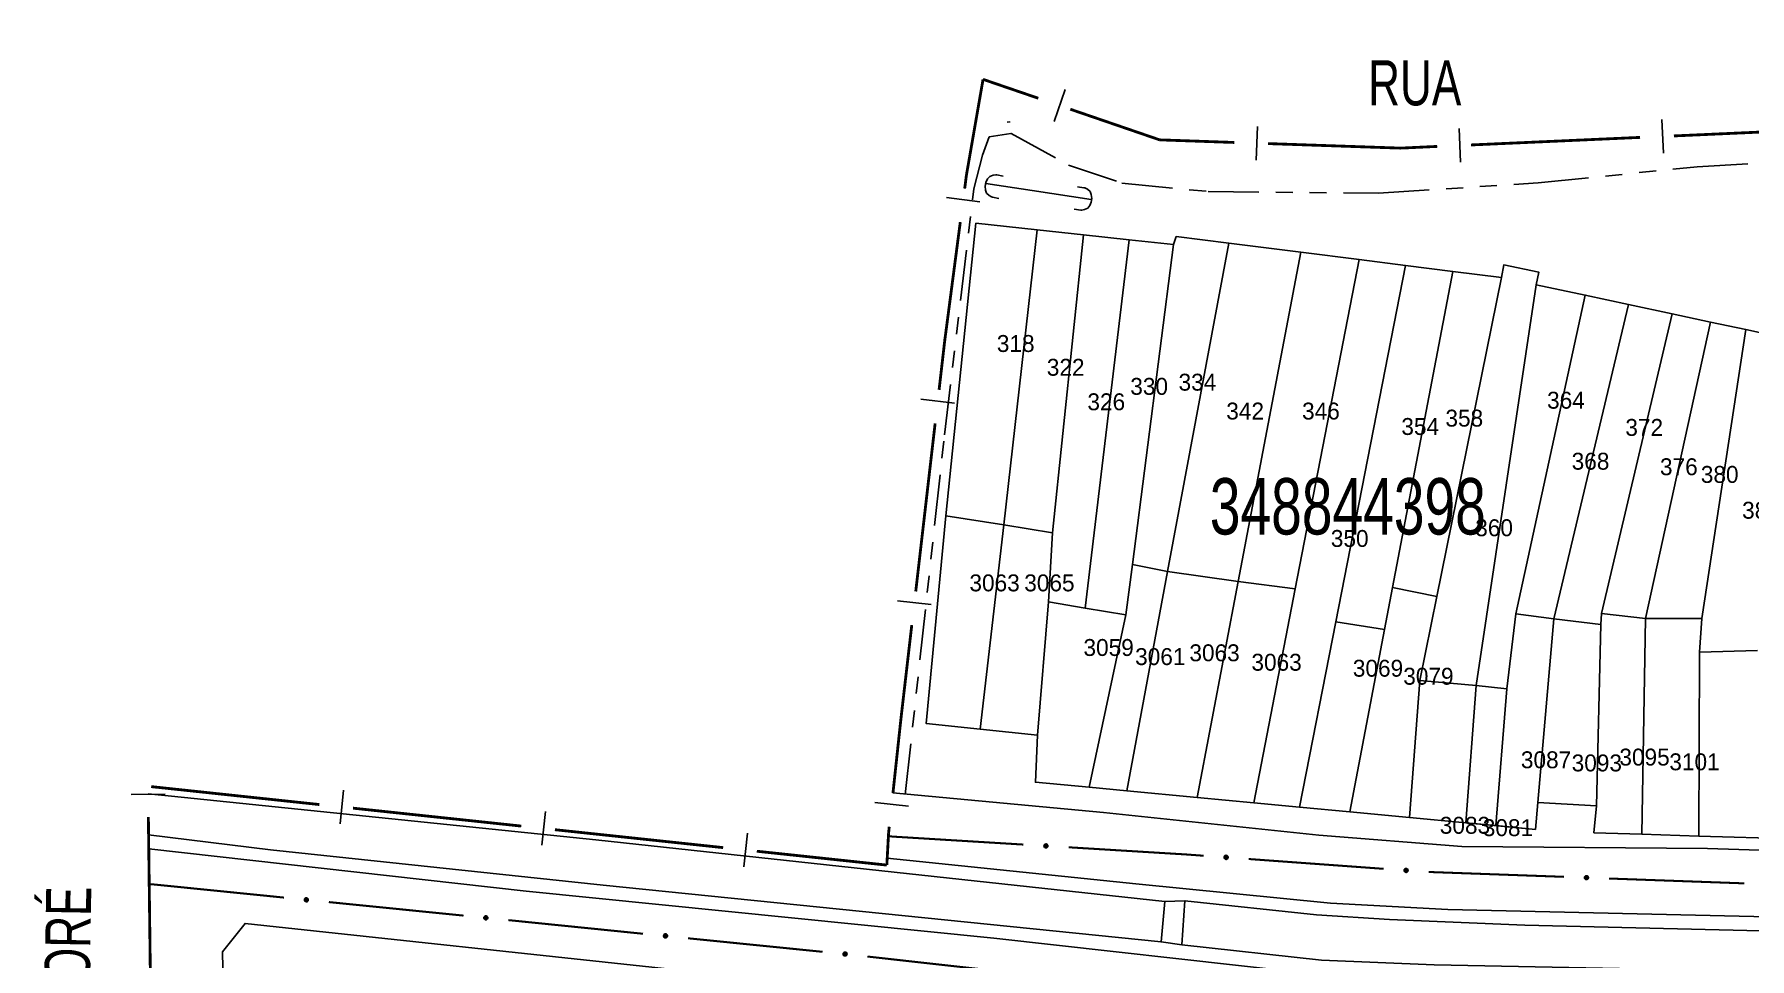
# Model space of a CAD drawing. Extents: x 203851 to 204958, y 4839055 to 4839989.
# Drawn here: x 203850.6 to 204002.7, y 4839200 to 4839282 of the extents above; entities that cross this region are included whole.
import ezdxf
from ezdxf.enums import TextEntityAlignment as Align

# ---------------------------------------------------------------- set-up
doc = ezdxf.new("R2010")
doc.units = 0
doc.header["$LTSCALE"] = 1.5
doc.header["$MEASUREMENT"] = 0
doc.linetypes.add('TRACO_05', pattern=[11, 7, -1, 0.5, -1, 0.5, -1])
doc.linetypes.add('TRACO_25', pattern=[8, 3, -1, 1, -1, 1, -1])
for name, color, linetype in [('CD_MALHA_LOTES', 7, 'CONTINUOUS'), ('CD_TXT_QUADRA', 2, 'CONTINUOUS'), ('HD-CANAIS', 7, 'CONTINUOUS'), ('HD-VALAS-DRENOS', 170, 'CONTINUOUS'), ('LM-LIM-SETORES-BAIRROS', 250, 'CONTINUOUS'), ('RU-QUADRA', 210, 'CONTINUOUS'), ('SV-BUEIRO-VALA', 7, 'CONTINUOUS'), ('SV-EIXO-RUA-PAV', 20, 'CONTINUOUS'), ('SV-ESTIVAS', 7, 'CONTINUOUS'), ('SV-PONTE-BUEIRO', 251, 'CONTINUOUS'), ('SV-RUA-NAO-PAV', 7, 'CONTINUOUS'), ('SV-RUA-PAVIM', 7, 'CONTINUOUS'), ('SV-TXT-RUA-PAV', 7, 'CONTINUOUS'), ('Th_NmrPort', 1, 'CONTINUOUS')]:
    doc.layers.add(name, color=color, linetype=linetype)
doc.styles.add('ARIAL', font='ARIAL.SHX')

# ---------------------------------------------------------------- blocks, each defined once
blk = doc.blocks.new('COD120', base_point=(204091.84, 4839277.8))
at = {"layer": 'SV-PONTE-BUEIRO'}
blk.add_lwpolyline([(204090.84, 4839276.4), (204090.84, 4839276.983333), (204090.84, 4839277.070833), (204090.923333, 4839277.304167), (204091.09, 4839277.566667), (204091.34, 4839277.7125), (204091.673333, 4839277.8), (204092.006667, 4839277.8), (204092.34, 4839277.7125), (204092.59, 4839277.566667), (204092.756667, 4839277.304167), (204092.84, 4839277.070833), (204092.84, 4839276.983333), (204092.84, 4839276.4)], dxfattribs=at)

msp = doc.modelspace()

# ---------------------------------------------------------------- linework, layer by layer
at = {"layer": 'CD_MALHA_LOTES', "linetype": 'Continuous', "flags": 128}
for points in [[(203934.08, 4839265.2), (203931.41, 4839239.26)], [(203939.52, 4839264.61), (203934.08, 4839265.2)], [(203936.55, 4839238.45), (203939.52, 4839264.61)], [(203943.62, 4839264.17), (203939.52, 4839264.61)], [(203940.88, 4839237.76), (203943.62, 4839264.17)], [(203947.67, 4839263.74), (203943.62, 4839264.17)], [(203943.78, 4839231.07), (203947.67, 4839263.74)], [(203951.6, 4839263.32), (203947.67, 4839263.74)], [(203947.96, 4839234.95), (203951.6, 4839263.32)], [(203951.08, 4839234.32), (203956.51, 4839263.44)], [(203951.84, 4839264.03), (203951.6, 4839263.32)], [(203956.51, 4839263.44), (203951.84, 4839264.03)], [(203962.9, 4839262.64), (203956.51, 4839263.44)], [(203957.34, 4839233.44), (203962.9, 4839262.64)], [(203962.39, 4839232.78), (203968.05, 4839261.99)], [(203968.05, 4839261.99), (203962.9, 4839262.64)], [(203965.99, 4839229.86), (203972.17, 4839261.47)], [(203972.17, 4839261.47), (203968.05, 4839261.99)], [(203976.38, 4839260.94), (203972.17, 4839261.47)], [(203980.88, 4839261.51), (203980.69, 4839260.4)], [(203983.98, 4839260.87), (203980.88, 4839261.51)], [(203971.03, 4839232.89), (203976.38, 4839260.94)], [(203974.94, 4839232.09), (203980.69, 4839260.4)], [(203980.69, 4839260.4), (203976.38, 4839260.94)], [(203983.75, 4839259.75), (203983.98, 4839260.87)], [(203978.43, 4839224.2), (203983.75, 4839259.75)], [(203981.96, 4839230.57), (203988.11, 4839258.84)], [(203988.11, 4839258.84), (203983.75, 4839259.75)], [(203991.94, 4839258), (203988.11, 4839258.84)], [(203985.31, 4839230.13), (203991.94, 4839258)], [(203989.54, 4839230.58), (203995.8, 4839257.18)], [(203995.8, 4839257.18), (203991.94, 4839258)], [(203999.22, 4839256.44), (203995.8, 4839257.18)], [(203993.46, 4839230.14), (203999.22, 4839256.44)], [(203998.44, 4839230.15), (204002.34, 4839255.78)], [(204002.34, 4839255.78), (203999.22, 4839256.44)], [(204005.16, 4839255.17), (204002.34, 4839255.78)], [(203931.41, 4839239.26), (203929.68, 4839220.83)], [(203936.55, 4839238.45), (203931.41, 4839239.26)], [(203934.45, 4839220.33), (203936.55, 4839238.45)], [(203940.88, 4839237.76), (203936.55, 4839238.45)], [(203940.52, 4839231.62), (203940.88, 4839237.76)], [(203947.39, 4839230.47), (203947.96, 4839234.95)], [(203947.46, 4839214.87), (203951.08, 4839234.32)], [(203951.08, 4839234.32), (203947.96, 4839234.95)], [(203957.34, 4839233.44), (203951.08, 4839234.32)], [(203953.69, 4839214.28), (203957.34, 4839233.44)], [(203962.39, 4839232.78), (203957.34, 4839233.44)], [(203958.72, 4839213.8), (203962.39, 4839232.78)], [(203970.32, 4839229.18), (203971.03, 4839232.89)], [(203974.94, 4839232.09), (203971.03, 4839232.89)], [(203939.55, 4839219.79), (203940.52, 4839231.62)], [(203943.78, 4839231.07), (203940.52, 4839231.62)], [(203947.39, 4839230.47), (203943.78, 4839231.07)], [(203973.43, 4839224.64), (203974.94, 4839232.09)], [(203944.12, 4839215.18), (203947.39, 4839230.47)], [(203962.77, 4839213.42), (203965.99, 4839229.86)], [(203970.32, 4839229.18), (203965.99, 4839229.86)], [(203981.15, 4839223.91), (203981.96, 4839230.57)], [(203985.31, 4839230.13), (203981.96, 4839230.57)], [(203983.89, 4839213.82), (203985.31, 4839230.13)], [(203989.5, 4839229.62), (203985.31, 4839230.13)], [(203989.09, 4839213.53), (203989.5, 4839229.62)], [(203989.5, 4839229.62), (203989.54, 4839230.58)], [(203993.46, 4839230.14), (203989.54, 4839230.58)], [(203993.12, 4839211.01), (203993.46, 4839230.14)], [(203998.44, 4839230.15), (203993.46, 4839230.14)], [(203998.24, 4839227.16), (203998.44, 4839230.15)], [(203967.22, 4839213), (203970.32, 4839229.18)], [(203998.17, 4839210.86), (203998.24, 4839227.16)], [(204003.38, 4839227.32), (203998.24, 4839227.16)], [(203972.52, 4839212.5), (203973.43, 4839224.64)], [(203978.43, 4839224.2), (203973.43, 4839224.64)], [(203977.53, 4839212.03), (203978.43, 4839224.2)], [(203981.15, 4839223.91), (203978.43, 4839224.2)], [(203980.18, 4839211.78), (203981.15, 4839223.91)], [(203929.68, 4839220.83), (203934.45, 4839220.33)], [(203934.45, 4839220.33), (203939.55, 4839219.79)], [(203939.55, 4839219.79), (203939.36, 4839215.63)], [(203939.36, 4839215.63), (203944.12, 4839215.18)], [(203944.12, 4839215.18), (203947.46, 4839214.87)], [(203947.46, 4839214.87), (203953.69, 4839214.28)], [(203953.69, 4839214.28), (203958.72, 4839213.8)], [(203958.72, 4839213.8), (203962.77, 4839213.42)], [(203962.77, 4839213.42), (203967.22, 4839213)], [(203967.22, 4839213), (203972.52, 4839212.5)], [(203983.69, 4839211.44), (203983.89, 4839213.82)], [(203983.89, 4839213.82), (203989.09, 4839213.53)], [(203989.09, 4839213.53), (203988.87, 4839211.15)], [(203972.52, 4839212.5), (203977.53, 4839212.03)], [(203977.53, 4839212.03), (203980.18, 4839211.78)], [(203980.18, 4839211.78), (203983.69, 4839211.44)], [(203988.87, 4839211.15), (203993.12, 4839211.01)], [(203993.12, 4839211.01), (203998.17, 4839210.86)], [(203998.17, 4839210.86), (204006.53, 4839210.6)]]:
    msp.add_lwpolyline(points, dxfattribs=at)
at = {"layer": 'HD-CANAIS', "linetype": 'Continuous'}
for points in [[(203950.82, 4839205.05, 4.88), (203900.4, 4839210.52, 4.88), (203862.78, 4839214.4, 4.88), (203860.7, 4839214.6, 4.88)], [(203860.74, 4839210.95, 4.88), (203871.54, 4839209.63, 4.88), (203901.05, 4839206.49, 4.88), (203950.5, 4839201.47, 4.88)], [(204077, 4839201.36, 4.88), (204071.98, 4839201.35, 4.88), (204067.83, 4839200.93, 4.88), (204063.1, 4839201.02, 4.88), (204028.42, 4839202.07, 4.88), (204009.81, 4839202.3, 4.88), (203982.76, 4839202.96, 4.88), (203970.74, 4839203.45, 4.88), (203964.29, 4839203.88, 4.88), (203952.62, 4839205.12, 4.88)], [(203952.33, 4839201.21, 4.88), (203964.72, 4839199.86, 4.88), (203974.71, 4839199.43, 4.88), (204013.53, 4839198.68, 4.88), (204047.04, 4839197.79, 4.88), (204064.62, 4839197.07, 4.88), (204076.98, 4839196.5, 4.88)]]:
    msp.add_polyline3d(points, dxfattribs=at)
at = {"layer": 'HD-VALAS-DRENOS', "linetype": 'TRACO_05'}
msp.add_polyline3d([(203944.29, 4839267.3, 3.74), (203939.06, 4839268.1, 3.74), (203934.96, 4839268.72, 3.74)], dxfattribs=at)
at = {"layer": 'LM-LIM-SETORES-BAIRROS', "const_width": 0.25}
for points in [[(203934.72, 4839277.97), (203933.38, 4839270.26)], [(203934.89, 4839277.91), (203934.72, 4839277.97)], [(203939.62, 4839276.29), (203934.89, 4839277.91)], [(203950.38, 4839272.6), (203942.45, 4839275.32)], [(204010.95, 4839273.62), (203995.96, 4839272.95)], [(203951, 4839272.58), (203950.38, 4839272.6)], [(203957, 4839272.37), (203951, 4839272.58)], [(203971.69, 4839271.87), (203959.99, 4839272.27)], [(203971.99, 4839271.88), (203971.69, 4839271.87)], [(203974.98, 4839272.02), (203971.99, 4839271.88)], [(203992.97, 4839272.82), (203977.98, 4839272.15)], [(203933.25, 4839269.52), (203933.09, 4839268.28)], [(203933.38, 4839270.26), (203933.25, 4839269.52)], [(203932.7, 4839265.31), (203931.4, 4839255.39)], [(203931.4, 4839255.39), (203931.34, 4839254.96)], [(203931.34, 4839254.96), (203930.82, 4839250.43)], [(203930.47, 4839247.45), (203928.75, 4839232.55)], [(203928.4, 4839229.57), (203927.48, 4839221.62)], [(203927.37, 4839220.63), (203926.73, 4839214.66)], [(203927.48, 4839221.62), (203927.37, 4839220.63)], [(203875.88, 4839213.65), (203860.97, 4839215.24)], [(203860.72, 4839212.55), (203860.91, 4839197.55)], [(203893.78, 4839211.74), (203878.86, 4839213.33)], [(203911.68, 4839209.83), (203896.76, 4839211.42)], [(203926.34, 4839211.08), (203926.21, 4839208.68)], [(203926.4, 4839211.68), (203926.34, 4839211.08)], [(203926.19, 4839208.28), (203914.66, 4839209.51)], [(203926.21, 4839208.68), (203926.19, 4839208.28)]]:
    msp.add_lwpolyline(points, dxfattribs=at)
at = {"layer": 'LM-LIM-SETORES-BAIRROS'}
for points in [[(203941.99, 4839277.06), (203941.02, 4839274.22)], [(203959.05, 4839273.8), (203958.94, 4839270.81)], [(203976.92, 4839273.6), (203977.05, 4839270.61)], [(203994.9, 4839274.41), (203995.03, 4839271.41)], [(203931.47, 4839267.49), (203934.44, 4839267.1)], [(203929.21, 4839249.61), (203932.19, 4839249.26)], [(203927.14, 4839231.73), (203930.12, 4839231.38)], [(203859.2, 4839214.53), (203862.2, 4839214.57)], [(203878.03, 4839214.93), (203877.71, 4839211.95)], [(203895.93, 4839213.02), (203895.61, 4839210.04)], [(203925.13, 4839213.83), (203928.11, 4839213.51)], [(203913.83, 4839211.11), (203913.51, 4839208.12)]]:
    msp.add_lwpolyline(points, dxfattribs=at)
at = {"layer": 'RU-QUADRA', "linetype": 'Continuous', "flags": 128}
msp.add_lwpolyline([(204006.53, 4839210.6), (203998.17, 4839210.86), (203993.12, 4839211.01), (203988.87, 4839211.15), (203989.09, 4839213.53), (203983.89, 4839213.82), (203983.69, 4839211.44), (203977.53, 4839212.03), (203972.52, 4839212.5), (203967.22, 4839213), (203962.77, 4839213.42), (203958.72, 4839213.8), (203953.69, 4839214.28), (203947.46, 4839214.87), (203944.12, 4839215.18), (203939.36, 4839215.63), (203939.55, 4839219.79), (203934.45, 4839220.33), (203929.68, 4839220.83), (203931.41, 4839239.26), (203934.08, 4839265.2), (203939.52, 4839264.61), (203943.62, 4839264.17), (203947.67, 4839263.74), (203951.6, 4839263.32), (203951.84, 4839264.03), (203956.51, 4839263.44), (203962.9, 4839262.64), (203968.05, 4839261.99), (203972.17, 4839261.47), (203976.38, 4839260.94), (203980.69, 4839260.4), (203980.88, 4839261.51), (203983.98, 4839260.87), (203983.75, 4839259.75), (203988.11, 4839258.84), (203991.94, 4839258), (203995.8, 4839257.18), (203999.22, 4839256.44), (204002.34, 4839255.78), (204005.16, 4839255.17)], dxfattribs=at)
at = {"layer": 'SV-EIXO-RUA-PAV', "const_width": 0.18}
for points in [[(203926.33, 4839210.86), (203926.68, 4839210.81)], [(203926.68, 4839210.81), (203938.3, 4839210.1)], [(203942.3, 4839209.86), (203952.28, 4839209.25)], [(203952.28, 4839209.25), (203952.5, 4839209.24)], [(203952.5, 4839209.24), (203954.27, 4839209.11)], [(203958.26, 4839208.82), (203970.23, 4839207.95)], [(203860.8, 4839206.59), (203861.04, 4839206.58)], [(203861.04, 4839206.58), (203872.74, 4839205.4)], [(203974.22, 4839207.67), (203986.21, 4839207.24)], [(203990.21, 4839207.09), (204002.2, 4839206.66)], [(203876.72, 4839205), (203888.66, 4839203.8)], [(203892.64, 4839203.4), (203904.58, 4839202.19)], [(203908.56, 4839201.79), (203920.49, 4839200.59)], [(203924.47, 4839200.17), (203936.4, 4839198.84)]]:
    msp.add_lwpolyline(points, dxfattribs=at)
at = {"layer": 'SV-EIXO-RUA-PAV'}
for points in [[(203940.16, 4839210.1), (203940.2, 4839210.13), (203940.24, 4839210.15), (203940.27, 4839210.16), (203940.31, 4839210.16), (203940.34, 4839210.16), (203940.38, 4839210.14), (203940.41, 4839210.12), (203940.44, 4839210.09), (203940.46, 4839210.05), (203940.47, 4839210.01), (203940.47, 4839209.97), (203940.47, 4839209.94), (203940.45, 4839209.91), (203940.43, 4839209.87), (203940.39, 4839209.84), (203940.36, 4839209.82), (203940.32, 4839209.81), (203940.29, 4839209.81), (203940.25, 4839209.81), (203940.22, 4839209.83), (203940.18, 4839209.85), (203940.15, 4839209.89), (203940.13, 4839209.93), (203940.12, 4839209.96), (203940.12, 4839210), (203940.13, 4839210.03), (203940.14, 4839210.07), (203940.16, 4839210.1)], [(203956.13, 4839209.09), (203956.17, 4839209.12), (203956.21, 4839209.14), (203956.24, 4839209.15), (203956.28, 4839209.15), (203956.31, 4839209.14), (203956.35, 4839209.13), (203956.38, 4839209.1), (203956.41, 4839209.07), (203956.43, 4839209.03), (203956.44, 4839208.99), (203956.44, 4839208.96), (203956.44, 4839208.92), (203956.42, 4839208.89), (203956.4, 4839208.85), (203956.36, 4839208.82), (203956.32, 4839208.8), (203956.29, 4839208.79), (203956.25, 4839208.79), (203956.22, 4839208.8), (203956.18, 4839208.81), (203956.15, 4839208.84), (203956.12, 4839208.87), (203956.1, 4839208.91), (203956.09, 4839208.95), (203956.09, 4839208.98), (203956.09, 4839209.02), (203956.11, 4839209.05), (203956.13, 4839209.09)], [(203972.09, 4839207.92), (203972.13, 4839207.95), (203972.16, 4839207.98), (203972.2, 4839207.98), (203972.23, 4839207.98), (203972.27, 4839207.98), (203972.3, 4839207.96), (203972.34, 4839207.94), (203972.37, 4839207.9), (203972.39, 4839207.86), (203972.4, 4839207.83), (203972.4, 4839207.79), (203972.39, 4839207.76), (203972.38, 4839207.72), (203972.35, 4839207.69), (203972.32, 4839207.66), (203972.28, 4839207.64), (203972.24, 4839207.63), (203972.21, 4839207.63), (203972.17, 4839207.64), (203972.14, 4839207.65), (203972.1, 4839207.67), (203972.07, 4839207.71), (203972.05, 4839207.75), (203972.05, 4839207.78), (203972.05, 4839207.82), (203972.05, 4839207.85), (203972.06, 4839207.89), (203972.09, 4839207.92)], [(203988.07, 4839207.28), (203988.11, 4839207.31), (203988.14, 4839207.33), (203988.18, 4839207.34), (203988.21, 4839207.34), (203988.25, 4839207.34), (203988.28, 4839207.33), (203988.32, 4839207.31), (203988.35, 4839207.27), (203988.37, 4839207.23), (203988.38, 4839207.2), (203988.39, 4839207.16), (203988.38, 4839207.13), (203988.37, 4839207.09), (203988.35, 4839207.05), (203988.31, 4839207.02), (203988.27, 4839207), (203988.24, 4839206.99), (203988.2, 4839206.99), (203988.17, 4839207), (203988.13, 4839207.01), (203988.1, 4839207.03), (203988.06, 4839207.07), (203988.04, 4839207.1), (203988.03, 4839207.14), (203988.03, 4839207.17), (203988.04, 4839207.21), (203988.05, 4839207.24), (203988.07, 4839207.28)], [(203874.59, 4839205.33), (203874.63, 4839205.36), (203874.67, 4839205.38), (203874.71, 4839205.38), (203874.74, 4839205.38), (203874.78, 4839205.37), (203874.81, 4839205.36), (203874.84, 4839205.34), (203874.88, 4839205.3), (203874.89, 4839205.26), (203874.9, 4839205.22), (203874.9, 4839205.19), (203874.89, 4839205.15), (203874.88, 4839205.12), (203874.85, 4839205.08), (203874.82, 4839205.05), (203874.78, 4839205.03), (203874.74, 4839205.03), (203874.71, 4839205.03), (203874.67, 4839205.04), (203874.64, 4839205.05), (203874.6, 4839205.08), (203874.57, 4839205.11), (203874.55, 4839205.15), (203874.55, 4839205.19), (203874.55, 4839205.22), (203874.56, 4839205.26), (203874.57, 4839205.29), (203874.59, 4839205.33)], [(203890.51, 4839203.72), (203890.55, 4839203.75), (203890.59, 4839203.77), (203890.63, 4839203.78), (203890.66, 4839203.78), (203890.7, 4839203.77), (203890.73, 4839203.76), (203890.76, 4839203.73), (203890.79, 4839203.69), (203890.81, 4839203.65), (203890.82, 4839203.62), (203890.82, 4839203.58), (203890.81, 4839203.55), (203890.8, 4839203.51), (203890.77, 4839203.48), (203890.73, 4839203.45), (203890.7, 4839203.43), (203890.66, 4839203.42), (203890.62, 4839203.43), (203890.59, 4839203.43), (203890.56, 4839203.45), (203890.52, 4839203.47), (203890.49, 4839203.51), (203890.47, 4839203.55), (203890.47, 4839203.58), (203890.47, 4839203.62), (203890.47, 4839203.65), (203890.49, 4839203.69), (203890.51, 4839203.72)], [(203906.43, 4839202.12), (203906.47, 4839202.15), (203906.51, 4839202.17), (203906.55, 4839202.18), (203906.58, 4839202.17), (203906.61, 4839202.17), (203906.65, 4839202.15), (203906.68, 4839202.13), (203906.71, 4839202.09), (203906.73, 4839202.05), (203906.74, 4839202.01), (203906.74, 4839201.98), (203906.73, 4839201.94), (203906.72, 4839201.91), (203906.69, 4839201.88), (203906.65, 4839201.85), (203906.62, 4839201.83), (203906.58, 4839201.82), (203906.54, 4839201.82), (203906.51, 4839201.83), (203906.48, 4839201.84), (203906.44, 4839201.87), (203906.41, 4839201.91), (203906.39, 4839201.94), (203906.39, 4839201.98), (203906.39, 4839202.01), (203906.39, 4839202.05), (203906.41, 4839202.08), (203906.43, 4839202.12)], [(203922.35, 4839200.51), (203922.39, 4839200.54), (203922.43, 4839200.56), (203922.47, 4839200.57), (203922.5, 4839200.57), (203922.54, 4839200.56), (203922.57, 4839200.55), (203922.6, 4839200.52), (203922.63, 4839200.48), (203922.65, 4839200.44), (203922.66, 4839200.41), (203922.66, 4839200.37), (203922.65, 4839200.34), (203922.64, 4839200.3), (203922.61, 4839200.27), (203922.57, 4839200.24), (203922.53, 4839200.22), (203922.5, 4839200.22), (203922.46, 4839200.22), (203922.43, 4839200.22), (203922.39, 4839200.24), (203922.36, 4839200.26), (203922.33, 4839200.3), (203922.31, 4839200.34), (203922.31, 4839200.38), (203922.31, 4839200.41), (203922.31, 4839200.45), (203922.33, 4839200.48), (203922.35, 4839200.51)]]:
    msp.add_lwpolyline(points, close=True, dxfattribs=at)
for points in [[(203940.12, 4839210), (203940.47, 4839210.01)], [(203940.12, 4839209.98), (203940.47, 4839209.99)], [(203940.12, 4839209.96), (203940.47, 4839209.97)], [(203940.13, 4839210.03), (203940.46, 4839210.05)], [(203940.13, 4839210.01), (203940.46, 4839210.03)], [(203940.13, 4839209.94), (203940.47, 4839209.96)], [(203940.13, 4839209.93), (203940.47, 4839209.94)], [(203940.14, 4839210.07), (203940.44, 4839210.09)], [(203940.14, 4839210.05), (203940.45, 4839210.07)], [(203940.14, 4839209.91), (203940.46, 4839209.92)], [(203940.15, 4839210.08), (203940.42, 4839210.1)], [(203940.15, 4839209.89), (203940.45, 4839209.91)], [(203940.16, 4839210.1), (203940.41, 4839210.12)], [(203940.17, 4839209.87), (203940.44, 4839209.89)], [(203940.18, 4839210.12), (203940.39, 4839210.13)], [(203940.18, 4839209.85), (203940.43, 4839209.87)], [(203940.2, 4839210.13), (203940.38, 4839210.14)], [(203940.2, 4839209.84), (203940.4, 4839209.85)], [(203940.22, 4839210.15), (203940.35, 4839210.15)], [(203940.22, 4839209.83), (203940.39, 4839209.84)], [(203940.24, 4839210.15), (203940.34, 4839210.16)], [(203940.24, 4839209.82), (203940.37, 4839209.83)], [(203940.25, 4839209.81), (203940.36, 4839209.82)], [(203956.09, 4839209.02), (203956.43, 4839209.03)], [(203956.09, 4839208.98), (203956.44, 4839208.99)], [(203956.09, 4839208.96), (203956.44, 4839208.97)], [(203956.09, 4839208.95), (203956.44, 4839208.96)], [(203956.1, 4839209.03), (203956.42, 4839209.05)], [(203956.1, 4839209), (203956.43, 4839209.01)], [(203956.1, 4839208.93), (203956.44, 4839208.94)], [(203956.1, 4839208.91), (203956.44, 4839208.92)], [(203956.11, 4839209.05), (203956.41, 4839209.07)], [(203956.11, 4839208.89), (203956.42, 4839208.9)], [(203956.12, 4839209.07), (203956.39, 4839209.08)], [(203956.12, 4839208.87), (203956.42, 4839208.89)], [(203956.13, 4839209.09), (203956.38, 4839209.1)], [(203956.14, 4839208.86), (203956.41, 4839208.87)], [(203956.15, 4839209.1), (203956.36, 4839209.12)], [(203956.15, 4839208.84), (203956.4, 4839208.85)], [(203956.17, 4839209.12), (203956.35, 4839209.13)], [(203956.17, 4839208.83), (203956.37, 4839208.84)], [(203956.18, 4839208.81), (203956.36, 4839208.82)], [(203956.19, 4839209.13), (203956.32, 4839209.13)], [(203956.2, 4839208.81), (203956.33, 4839208.81)], [(203956.21, 4839209.14), (203956.31, 4839209.14)], [(203956.22, 4839208.8), (203956.32, 4839208.8)], [(203972.05, 4839207.85), (203972.39, 4839207.86)], [(203972.05, 4839207.84), (203972.39, 4839207.85)], [(203972.05, 4839207.82), (203972.4, 4839207.83)], [(203972.05, 4839207.8), (203972.4, 4839207.81)], [(203972.05, 4839207.78), (203972.4, 4839207.79)], [(203972.05, 4839207.76), (203972.39, 4839207.77)], [(203972.05, 4839207.75), (203972.39, 4839207.76)], [(203972.06, 4839207.89), (203972.37, 4839207.9)], [(203972.06, 4839207.87), (203972.38, 4839207.88)], [(203972.07, 4839207.73), (203972.38, 4839207.74)], [(203972.07, 4839207.71), (203972.38, 4839207.72)], [(203972.08, 4839207.9), (203972.35, 4839207.92)], [(203972.09, 4839207.92), (203972.34, 4839207.94)], [(203972.09, 4839207.69), (203972.36, 4839207.71)], [(203972.1, 4839207.67), (203972.35, 4839207.69)], [(203972.11, 4839207.94), (203972.31, 4839207.95)], [(203972.13, 4839207.95), (203972.3, 4839207.96)], [(203972.13, 4839207.66), (203972.33, 4839207.67)], [(203972.14, 4839207.65), (203972.32, 4839207.66)], [(203972.15, 4839207.97), (203972.28, 4839207.97)], [(203972.16, 4839207.98), (203972.27, 4839207.98)], [(203972.16, 4839207.64), (203972.29, 4839207.65)], [(203972.17, 4839207.64), (203972.28, 4839207.64)], [(203988.03, 4839207.17), (203988.38, 4839207.2)], [(203988.03, 4839207.14), (203988.39, 4839207.16)], [(203988.04, 4839207.21), (203988.37, 4839207.23)], [(203988.04, 4839207.19), (203988.37, 4839207.21)], [(203988.04, 4839207.15), (203988.38, 4839207.17)], [(203988.04, 4839207.12), (203988.38, 4839207.14)], [(203988.04, 4839207.1), (203988.38, 4839207.13)], [(203988.05, 4839207.24), (203988.35, 4839207.27)], [(203988.05, 4839207.23), (203988.36, 4839207.25)], [(203988.05, 4839207.08), (203988.37, 4839207.11)], [(203988.06, 4839207.26), (203988.33, 4839207.29)], [(203988.06, 4839207.07), (203988.37, 4839207.09)], [(203988.07, 4839207.28), (203988.32, 4839207.31)], [(203988.08, 4839207.05), (203988.35, 4839207.07)], [(203988.09, 4839207.3), (203988.29, 4839207.32)], [(203988.1, 4839207.03), (203988.35, 4839207.05)], [(203988.11, 4839207.31), (203988.28, 4839207.33)], [(203988.12, 4839207.02), (203988.32, 4839207.04)], [(203988.13, 4839207.32), (203988.26, 4839207.33)], [(203988.13, 4839207.01), (203988.31, 4839207.02)], [(203988.14, 4839207.33), (203988.25, 4839207.34)], [(203988.15, 4839207), (203988.28, 4839207.01)], [(203988.17, 4839207), (203988.27, 4839207)], [(203874.55, 4839205.22), (203874.9, 4839205.22)], [(203874.55, 4839205.2), (203874.9, 4839205.2)], [(203874.55, 4839205.19), (203874.9, 4839205.19)], [(203874.55, 4839205.17), (203874.89, 4839205.17)], [(203874.55, 4839205.15), (203874.89, 4839205.15)], [(203874.56, 4839205.26), (203874.89, 4839205.26)], [(203874.56, 4839205.24), (203874.89, 4839205.24)], [(203874.57, 4839205.29), (203874.88, 4839205.3)], [(203874.57, 4839205.27), (203874.88, 4839205.28)], [(203874.57, 4839205.13), (203874.88, 4839205.13)], [(203874.57, 4839205.11), (203874.88, 4839205.12)], [(203874.58, 4839205.31), (203874.86, 4839205.32)], [(203874.59, 4839205.33), (203874.84, 4839205.34)], [(203874.59, 4839205.1), (203874.86, 4839205.1)], [(203874.6, 4839205.08), (203874.85, 4839205.08)], [(203874.62, 4839205.34), (203874.82, 4839205.35)], [(203874.63, 4839205.36), (203874.81, 4839205.36)], [(203874.63, 4839205.06), (203874.83, 4839205.07)], [(203874.64, 4839205.05), (203874.82, 4839205.05)], [(203874.65, 4839205.37), (203874.78, 4839205.37)], [(203874.66, 4839205.04), (203874.79, 4839205.04)], [(203874.67, 4839205.38), (203874.78, 4839205.37)], [(203874.67, 4839205.04), (203874.78, 4839205.03)], [(203890.47, 4839203.65), (203890.81, 4839203.65)], [(203890.47, 4839203.62), (203890.82, 4839203.62)], [(203890.47, 4839203.6), (203890.82, 4839203.6)], [(203890.47, 4839203.58), (203890.82, 4839203.58)], [(203890.47, 4839203.56), (203890.81, 4839203.57)], [(203890.47, 4839203.55), (203890.81, 4839203.55)], [(203890.48, 4839203.64), (203890.81, 4839203.64)], [(203890.48, 4839203.53), (203890.8, 4839203.53)], [(203890.49, 4839203.69), (203890.79, 4839203.69)], [(203890.49, 4839203.67), (203890.8, 4839203.68)], [(203890.5, 4839203.7), (203890.78, 4839203.71)], [(203890.51, 4839203.72), (203890.76, 4839203.73)], [(203890.53, 4839203.74), (203890.74, 4839203.74)], [(203890.55, 4839203.75), (203890.73, 4839203.76)], [(203890.57, 4839203.76), (203890.7, 4839203.76)], [(203890.59, 4839203.77), (203890.7, 4839203.77)], [(203890.49, 4839203.51), (203890.8, 4839203.51)], [(203890.51, 4839203.49), (203890.78, 4839203.5)], [(203890.52, 4839203.47), (203890.77, 4839203.48)], [(203890.55, 4839203.46), (203890.75, 4839203.47)], [(203890.56, 4839203.45), (203890.73, 4839203.45)], [(203890.58, 4839203.44), (203890.71, 4839203.44)], [(203890.59, 4839203.43), (203890.7, 4839203.43)], [(203906.39, 4839202.05), (203906.73, 4839202.05)], [(203906.39, 4839202.03), (203906.73, 4839202.03)], [(203906.39, 4839202.01), (203906.74, 4839202.01)], [(203906.39, 4839202), (203906.74, 4839201.99)], [(203906.4, 4839202.07), (203906.72, 4839202.07)], [(203906.41, 4839202.08), (203906.71, 4839202.09)], [(203906.42, 4839202.1), (203906.69, 4839202.11)], [(203906.43, 4839202.12), (203906.68, 4839202.13)], [(203906.45, 4839202.13), (203906.66, 4839202.14)], [(203906.47, 4839202.15), (203906.65, 4839202.15)], [(203906.49, 4839202.16), (203906.62, 4839202.16)], [(203906.51, 4839202.17), (203906.61, 4839202.17)], [(203906.39, 4839201.98), (203906.74, 4839201.98)], [(203906.39, 4839201.96), (203906.73, 4839201.96)], [(203906.39, 4839201.94), (203906.73, 4839201.94)], [(203906.4, 4839201.92), (203906.72, 4839201.93)], [(203906.41, 4839201.91), (203906.72, 4839201.91)], [(203906.43, 4839201.89), (203906.7, 4839201.89)], [(203906.44, 4839201.87), (203906.69, 4839201.88)], [(203906.46, 4839201.86), (203906.67, 4839201.86)], [(203906.48, 4839201.84), (203906.65, 4839201.85)], [(203906.5, 4839201.84), (203906.63, 4839201.84)], [(203906.51, 4839201.83), (203906.62, 4839201.83)], [(203922.33, 4839200.48), (203922.63, 4839200.48)], [(203922.34, 4839200.5), (203922.61, 4839200.5)], [(203922.35, 4839200.51), (203922.6, 4839200.52)], [(203922.38, 4839200.53), (203922.58, 4839200.53)], [(203922.39, 4839200.54), (203922.57, 4839200.55)], [(203922.41, 4839200.56), (203922.54, 4839200.55)], [(203922.43, 4839200.56), (203922.54, 4839200.56)], [(203922.31, 4839200.45), (203922.65, 4839200.44)], [(203922.31, 4839200.43), (203922.65, 4839200.43)], [(203922.31, 4839200.41), (203922.66, 4839200.41)], [(203922.31, 4839200.39), (203922.66, 4839200.39)], [(203922.31, 4839200.38), (203922.66, 4839200.37)], [(203922.31, 4839200.36), (203922.65, 4839200.35)], [(203922.31, 4839200.34), (203922.65, 4839200.34)], [(203922.33, 4839200.46), (203922.64, 4839200.46)], [(203922.32, 4839200.32), (203922.64, 4839200.32)], [(203922.33, 4839200.3), (203922.64, 4839200.3)], [(203922.35, 4839200.28), (203922.62, 4839200.29)], [(203922.36, 4839200.26), (203922.61, 4839200.27)], [(203922.38, 4839200.25), (203922.58, 4839200.26)], [(203922.39, 4839200.24), (203922.57, 4839200.24)], [(203922.41, 4839200.23), (203922.55, 4839200.23)], [(203922.43, 4839200.22), (203922.53, 4839200.22)]]:
    msp.add_lwpolyline(points, dxfattribs=at)
at = {"layer": 'SV-ESTIVAS', "linetype": 'Continuous'}
for points in [[(203950.82, 4839205.05, 4.88), (203950.5, 4839201.47, 4.88)], [(203952.33, 4839201.21, 4.88), (203952.62, 4839205.12, 4.88)]]:
    msp.add_polyline3d(points, dxfattribs=at)
at = {"layer": 'SV-PONTE-BUEIRO', "linetype": 'Continuous'}
msp.add_polyline3d([(203950.82, 4839205.05, 4.88), (203952.62, 4839205.12, 4.88), (203952.33, 4839201.21, 4.88), (203950.5, 4839201.47, 4.88)], close=True, dxfattribs=at)
at = {"layer": 'SV-RUA-NAO-PAV', "linetype": 'TRACO_25'}
for points in [[(203927.82, 4839214.55, 3.87), (203931.29, 4839246.44, 3.87), (203933.9, 4839268.25, 3.87), (203934.66, 4839271.23, 3.87), (203935.26, 4839272.86, 3.87), (203937.19, 4839273.17, 3.87), (203937.2, 4839273.17, 3.87), (203942.29, 4839270.37, 3.87), (203947.03, 4839268.77, 3.87), (203954.67, 4839268.02, 3.87), (203969.79, 4839267.86, 3.89), (203983.93, 4839268.79, 3.89), (203998.02, 4839270.21, 3.89), (204014.11, 4839271.11, 3.89), (204029.12, 4839272.8, 3.89), (204049.1, 4839276.25, 3.89), (204054.07, 4839276.83, 3.89)], [(203936.85, 4839274.18, 4.46), (203937.08, 4839274.19, 4.46), (203937.09, 4839274.18, 4.46)]]:
    msp.add_polyline3d(points, dxfattribs=at)
at = {"layer": 'SV-RUA-PAVIM', "linetype": 'Continuous'}
for points in [[(204244.56, 4839293.47, 3.81), (204246.2, 4839292.48, 3.83), (204247.09, 4839291.1, 3.83), (204253.86, 4839227.88, 3.83), (204256.01, 4839208.16, 3.83), (204255.72, 4839205.59, 3.83), (204254.53, 4839203.61, 3.82), (204252.53, 4839202.34, 3.83), (204249.43, 4839201.47, 3.83), (204245.36, 4839200.89, 3.83), (204222.18, 4839201.24, 3.83), (204179.08, 4839203.2, 3.85), (204138.39, 4839205.37, 3.85), (204102.09, 4839206.97, 3.85), (204075.33, 4839208.3, 3.85), (204058.05, 4839208.17, 3.85), (204032.32, 4839208.69, 3.85), (203998.94, 4839209.74, 3.85), (203977.15, 4839209.94, 3.85), (203964.48, 4839210.93, 3.85), (203945.39, 4839212.95, 3.85), (203926.73, 4839214.7, 3.85)], [(203860.76, 4839209.71, 4.73), (203894.21, 4839205.96, 4.73), (203935.66, 4839201.8, 4.73), (203962.64, 4839198.77, 4.69), (203966.07, 4839198.51, 4.69), (204008.02, 4839197.43, 4.65), (204042.68, 4839196.91, 4.57), (204061.84, 4839196.14, 4.49), (204089.9, 4839194.81, 4.41), (204144.19, 4839192.17, 4.41), (204171.77, 4839190.84, 4.41)], [(204153.66, 4839198.6, 4.22), (204104.29, 4839201, 4.22), (204074.71, 4839202.65, 4.22), (204072.26, 4839202.48, 4.22), (204067.9, 4839202.01, 4.22), (204044.87, 4839202.69, 4.21), (204010.8, 4839203.53, 4.21), (203975.91, 4839204.33, 4.21), (203965.52, 4839204.91, 4.21), (203948.26, 4839206.61, 4.21), (203926.22, 4839208.9, 4.21)], [(204172.68, 4839085.27, 3.57), (204096.13, 4839079.64, 3.61), (204024.33, 4839074.51, 3.72), (203976.59, 4839071.09, 3.81), (203926.62, 4839067.6, 3.83), (203872.62, 4839063.82, 3.89), (203870.96, 4839064.31, 3.87), (203870.2, 4839065.74, 3.87), (203869.97, 4839067.82, 3.81), (203867.29, 4839200.6, 4.33), (203869.29, 4839203.11, 4.33), (203907.28, 4839199.02, 4.18), (203938.22, 4839195.79, 4.19), (203963.52, 4839193.26, 4.19), (203971.97, 4839192.85, 4.18), (203992.95, 4839192.25, 4.15), (204055.91, 4839190.92, 3.9), (204089.75, 4839188.88, 3.91), (204116.06, 4839187.77, 3.91), (204163.88, 4839185.28, 3.88)]]:
    msp.add_polyline3d(points, dxfattribs=at)

# ---------------------------------------------------------------- block references
at = {"layer": 'SV-BUEIRO-VALA'}
for p, rotation in [((203934.94, 4839268.66, 3.74), 79), ((203944.33, 4839267.25, 3.74), 262)]:
    msp.add_blockref('COD120', p, dxfattribs=dict(at, rotation=rotation))

# ---------------------------------------------------------------- texts
at = {"layer": 'CD_TXT_QUADRA', "style": 'ARIAL', "width": 0.7}
msp.add_text('348844398', height=5, dxfattribs=at).set_placement((203954.82, 4839237.6))
at = {"layer": 'SV-TXT-RUA-PAV', "style": 'ARIAL', "width": 0.7}
msp.add_text('RUA', height=4, dxfattribs=at).set_placement((203968.86, 4839275.66))
msp.add_text('MAMORÉ', height=4, rotation=89, dxfattribs=at).set_placement((203855.36, 4839188.75))
at = {"layer": 'Th_NmrPort', "color": 1}
for s, p in [('318', (203935.94, 4839254.54)), ('322', (203940.37, 4839252.43)), ('330', (203947.77, 4839250.74)), ('334', (203952.05, 4839251.11)), ('326', (203943.97, 4839249.37)), ('342', (203956.28, 4839248.55)), ('346', (203963, 4839248.55)), ('364', (203984.72, 4839249.51)), ('354', (203971.8, 4839247.18)), ('358', (203975.71, 4839247.92)), ('372', (203991.66, 4839247.1)), ('368', (203986.9, 4839244.1)), ('376', (203994.73, 4839243.61)), ('380', (203998.35, 4839242.93)), ('382', (204002.01, 4839239.75)), ('360', (203978.35, 4839238.2)), ('350', (203965.55, 4839237.25)), ('3063', (203933.51, 4839233.31)), ('3065', (203938.37, 4839233.31)), ('3059', (203943.62, 4839227.58)), ('3063', (203953.01, 4839227.11)), ('3061', (203948.2, 4839226.77)), ('3063', (203958.51, 4839226.27)), ('3069', (203967.5, 4839225.74)), ('3079', (203971.97, 4839225.03)), ('3087', (203982.4, 4839217.62)), ('3093', (203986.9, 4839217.34)), ('3095', (203991.13, 4839217.86)), ('3101', (203995.56, 4839217.44)), ('3083', (203975.21, 4839211.81)), ('3081', (203979.02, 4839211.6))]:
    msp.add_text(s, height=1.5, dxfattribs=at).set_placement(p, align=Align.MIDDLE_LEFT)

doc.saveas('drawing.dxf')
